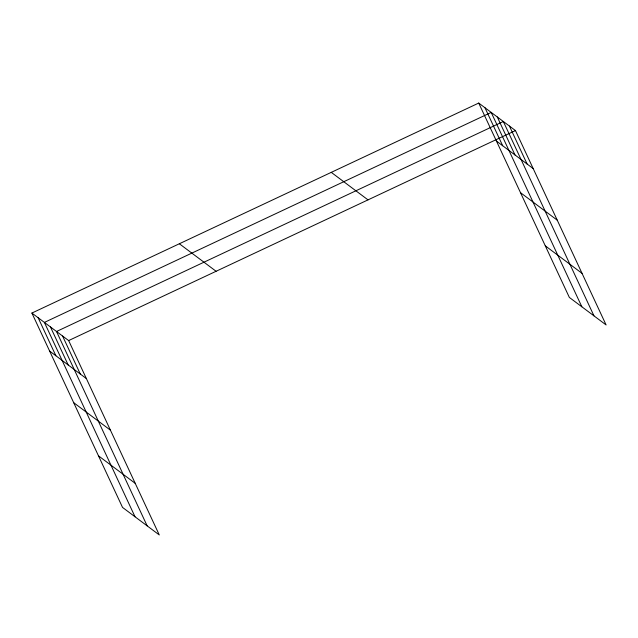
<?xml version="1.0" encoding="UTF-8"?>
<svg xmlns="http://www.w3.org/2000/svg" width="638" height="638" viewBox="0 0 638 638"><rect width="100%" height="100%" fill="white"/><g stroke="black" fill="none" stroke-linecap="round" stroke-linejoin="round"><path stroke-width="0.96" d="M31.9 313.059L68.649 340.572L159.277 534.939L122.536 507.425L31.9 313.059L478.723 103.061L515.464 130.575L606.1 324.941L569.351 297.428L478.723 103.061M68.649 340.572L515.464 130.575M496.444 141.07L533.193 168.584M520.504 192.668L557.253 220.182M545.291 245.829L582.039 273.343M331.274 172.364L368.014 199.877M179.35 243.764L216.099 271.278M49.62 351.067L86.369 378.581M73.681 402.666L110.43 430.179M98.475 455.827L135.216 483.341M509.403 126.037L527.132 164.046M593.97 315.858L503.342 121.499L56.519 331.497L147.155 525.856M497.281 116.961L515.002 154.97M581.848 306.782L491.212 112.416L44.397 322.413L135.025 516.78M484.968 107.742L502.688 145.751M62.588 336.035L80.308 374.043M50.458 326.951L68.178 364.968M38.144 317.74L55.873 355.749"/></g></svg>
